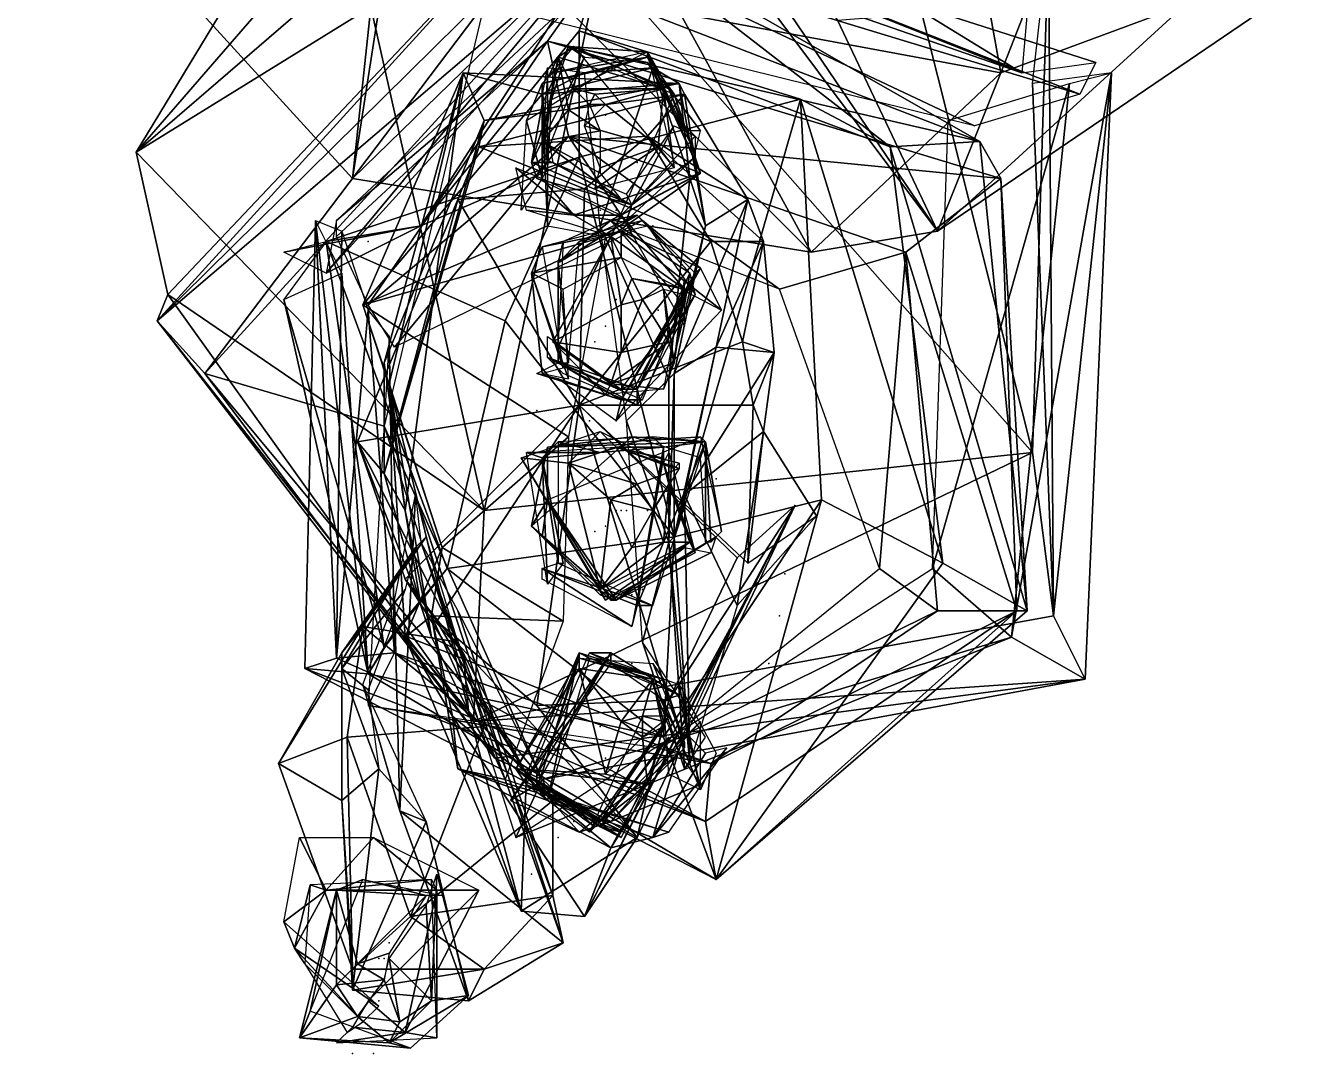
# Model space of a CAD drawing. Extents: x -79 to 233, y -304 to 237.
# Drawn here: x 73 to 194, y -303.7 to -206.2 of the extents above; entities that cross this region are included whole.
import ezdxf

# ---------------------------------------------------------------- set-up
doc = ezdxf.new("R2010")
doc.units = 0
doc.layers.get('0').update_dxf_attribs({"linetype": 'CONTINUOUS'})

msp = doc.modelspace()

# ---------------------------------------------------------------- linework, layer by layer
for p in [(125.99, -209.19, 768.83), (121.99, -214.19, 706.83), (127.99, -214.69, 726.83), (125.99, -215.69, 726.83), (127.49, -216.69, 681.33), (127.49, -218.69, 763.34), (128.99, -219.19, 745.34), (130.99, -219.19, 745.34), (127.49, -223.69, 739.34), (128.99, -223.69, 759.33), (132.49, -225.19, 728.84), (105.49, -226.69, 1099.83), (128.99, -232.19, 727.34), (128.99, -232.69, 727.34), (132.99, -233.19, 683.84), (127.99, -234.69, 755.33), (129.49, -233.69, 706.34), (129.49, -233.69, 705.33), (126.99, -236.19, 749.84), (123.49, -239.69, 703.34), (125.99, -239.69, 725.84), (121.49, -242.69, 873.83), (126.49, -243.69, 859.83), (126.49, -243.69, 859.83), (128.99, -243.69, 723.33), (134.99, -248.19, 1104.83), (134.99, -248.19, 1104.83), (134.99, -248.19, 1104.83), (134.99, -248.19, 1104.83), (138.49, -249.19, 700.34), (128.99, -252.19, 700.34), (129.49, -252.19, 699.83), (129.99, -252.19, 722.84), (131.99, -252.19, 674.84), (132.49, -252.69, 725.33), (127.99, -253.69, 748.34), (126.99, -254.19, 752.33), (109.49, -257.69, 810.33), (144.99, -258.19, 805.34), (131.49, -259.69, 699.33), (130.49, -260.19, 722.84), (144.49, -262.19, 824.33), (144.49, -262.19, 824.33), (130.49, -266.69, 707.84), (143.49, -266.69, 843.33), (132.49, -267.69, 727.34), (127.49, -272.69, 710.33), (127.49, -272.69, 710.33), (129.49, -274.19, 690.33), (127.99, -275.69, 728.84), (127.99, -275.69, 728.84), (129.99, -275.19, 755.84), (132.49, -275.69, 753.83), (122.99, -276.19, 848.33), (125.99, -280.69, 710.84), (124.99, -281.69, 710.33), (123.49, -283.19, 730.34), (108.49, -285.19, 768.33), (120.99, -286.69, 1106.83), (107.49, -289.69, 794.84), (107.49, -293.19, 794.84), (106.49, -294.69, 770.33), (106.99, -294.69, 769.83), (106.49, -298.69, 743.33), (103.99, -303.69, 771.33), (105.99, -303.69, 770.84)]:
    msp.add_point(p)
for points in [[(114.49, -153.19, 1453.83), (72.99, -186.69, 1418.33), (103.99, -220.69, 1419.33)], [(114.49, -153.19, 1453.83), (103.99, -220.69, 1419.33), (122.49, -202.69, 1427.83)], [(155.49, -155.19, 1440.83), (165.49, -210.69, 1405.33), (187.99, -153.19, 1412.83)], [(182.99, -204.19, 1376.83), (187.99, -153.19, 1412.83), (165.49, -210.69, 1405.33)], [(110.49, -160.19, 1401.33), (110.99, -154.19, 1369.33), (159.49, -225.69, 1369.83)], [(149.99, -205.69, 1322.83), (159.49, -225.69, 1369.83), (110.99, -154.19, 1369.33)], [(165.49, -210.69, 1405.33), (155.49, -155.19, 1440.83), (122.49, -202.69, 1427.83)], [(110.49, -160.19, 1401.33), (103.99, -220.69, 1419.33), (72.99, -186.69, 1418.33)], [(103.99, -220.69, 1419.33), (110.49, -160.19, 1401.33), (147.49, -227.69, 1398.83)], [(159.49, -225.69, 1369.83), (147.49, -227.69, 1398.83), (110.49, -160.19, 1401.33)], [(83.49, -218.19, 1377.83), (101.99, -187.69, 1407.33), (128.99, -165.69, 1383.33)], [(128.99, -165.69, 1383.33), (123.49, -183.69, 1345.33), (83.49, -218.19, 1377.83)], [(121.49, -194.69, 1307.33), (83.49, -218.19, 1377.83), (123.49, -183.69, 1345.33)], [(123.49, -183.69, 1345.33), (167.49, -210.69, 1315.33), (121.49, -194.69, 1307.33)], [(167.49, -210.69, 1315.33), (123.49, -183.69, 1345.33), (168.49, -199.19, 1353.33)], [(168.49, -246.69, 1399.33), (153.49, -187.19, 1423.83), (127.49, -200.19, 1431.83)], [(153.49, -187.19, 1423.83), (168.49, -246.69, 1399.33), (169.99, -198.19, 1353.33)], [(101.99, -187.69, 1407.33), (83.49, -218.19, 1377.83), (116.49, -252.19, 1407.33)], [(116.49, -252.19, 1407.33), (127.49, -200.19, 1431.83), (101.99, -187.69, 1407.33)], [(83.49, -218.19, 1377.83), (121.49, -194.69, 1307.33), (86.49, -231.69, 1326.33)], [(121.49, -194.69, 1307.33), (125.99, -194.19, 1241.33), (85.49, -234.19, 1246.83)], [(126.99, -198.69, 1169.33), (85.49, -234.19, 1246.83), (125.99, -194.19, 1241.33)], [(85.49, -234.19, 1246.83), (86.49, -231.69, 1326.33), (121.49, -194.69, 1307.33)], [(125.99, -194.19, 1241.33), (121.49, -194.69, 1307.33), (167.49, -210.69, 1315.33)], [(167.49, -210.69, 1315.33), (174.49, -209.69, 1238.83), (125.99, -194.19, 1241.33)], [(125.99, -194.19, 1241.33), (172.99, -212.69, 1170.83), (126.99, -198.69, 1169.33)], [(172.99, -212.69, 1170.83), (125.99, -194.19, 1241.33), (174.49, -209.69, 1238.83)], [(125.99, -202.69, 1032.33), (101.49, -229.69, 1092.33), (128.49, -197.19, 1090.83)], [(110.49, -225.19, 1107.33), (128.49, -197.19, 1090.83), (101.49, -229.69, 1092.33)], [(128.49, -197.19, 1090.83), (110.49, -225.19, 1107.33), (125.49, -206.69, 1116.33)], [(125.49, -206.69, 1116.33), (154.99, -217.69, 1088.83), (128.49, -197.19, 1090.83)], [(128.49, -197.19, 1090.83), (163.49, -217.19, 1031.83), (125.99, -202.69, 1032.33)], [(163.49, -217.19, 1031.83), (128.49, -197.19, 1090.83), (154.99, -217.69, 1088.83)], [(170.49, -262.19, 1326.33), (169.99, -198.19, 1353.33), (168.49, -246.69, 1399.33)], [(169.99, -198.19, 1353.33), (170.49, -262.19, 1326.33), (168.49, -211.69, 1318.33)], [(85.49, -234.19, 1246.83), (126.99, -198.69, 1169.33), (89.99, -239.19, 1171.33)], [(116.49, -204.19, 1084.83), (89.99, -239.19, 1171.33), (126.99, -198.69, 1169.33)], [(126.99, -198.69, 1169.33), (162.99, -215.69, 1093.33), (116.49, -204.19, 1084.83)], [(162.99, -215.69, 1093.33), (126.99, -198.69, 1169.33), (172.99, -212.69, 1170.83)], [(127.49, -200.19, 1431.83), (116.49, -252.19, 1407.33), (168.49, -246.69, 1399.33)], [(101.49, -229.69, 1092.33), (125.99, -202.69, 1032.33), (102.49, -224.69, 1036.33)], [(122.49, -207.69, 976.33), (102.49, -224.69, 1036.33), (125.99, -202.69, 1032.33)], [(147.49, -227.69, 1398.83), (122.49, -202.69, 1427.83), (103.99, -220.69, 1419.33)], [(122.49, -207.69, 976.33), (125.99, -202.69, 1032.33), (163.49, -217.19, 1031.83)], [(122.49, -202.69, 1427.83), (147.49, -227.69, 1398.83), (165.49, -210.69, 1405.33)], [(159.49, -225.69, 1369.83), (149.99, -205.69, 1322.83), (193.99, -202.19, 1322.83)], [(193.99, -202.19, 1322.83), (182.99, -204.19, 1376.83), (159.49, -225.69, 1369.83)], [(89.99, -239.19, 1171.33), (116.49, -204.19, 1084.83), (106.99, -244.19, 1126.83)], [(165.49, -210.69, 1405.33), (159.49, -225.69, 1369.83), (182.99, -204.19, 1376.83)], [(125.49, -218.69, 1152.33), (125.49, -206.69, 1116.33), (110.49, -225.19, 1107.33)], [(154.99, -217.69, 1088.83), (125.49, -206.69, 1116.33), (146.49, -213.19, 1130.33)], [(125.49, -218.69, 1152.33), (146.49, -213.19, 1130.33), (125.49, -206.69, 1116.33)], [(102.49, -224.69, 1036.33), (122.49, -207.69, 976.33), (102.49, -226.19, 980.33)], [(105.49, -232.69, 915.83), (102.49, -226.19, 980.33), (122.49, -207.69, 976.33)], [(122.49, -207.69, 976.33), (124.49, -216.69, 912.33), (105.49, -232.69, 915.83)], [(163.49, -217.19, 1031.83), (165.49, -220.69, 980.83), (122.49, -207.69, 976.33)], [(124.49, -216.69, 912.33), (122.49, -207.69, 976.33), (165.49, -220.69, 980.83)], [(125.99, -209.19, 746.33), (124.49, -208.19, 738.33), (120.99, -219.19, 737.84)], [(121.99, -213.69, 725.84), (120.99, -219.19, 737.84), (124.49, -208.19, 738.33)], [(120.99, -219.19, 737.84), (121.49, -220.69, 745.83), (125.99, -209.19, 746.33)], [(124.49, -208.19, 738.33), (131.99, -208.69, 728.84), (121.99, -213.69, 725.84)], [(123.49, -209.19, 722.84), (121.99, -218.69, 729.33), (122.49, -211.19, 728.84)], [(121.99, -218.69, 729.33), (123.49, -209.19, 722.84), (121.99, -217.19, 720.83)], [(124.49, -214.19, 707.84), (121.99, -217.19, 720.83), (123.49, -209.19, 722.84)], [(122.99, -210.69, 739.83), (121.99, -211.69, 754.34), (131.99, -209.19, 754.34)], [(128.49, -210.19, 766.34), (131.99, -209.19, 754.34), (121.99, -211.69, 754.34)], [(123.49, -209.19, 722.84), (122.49, -211.19, 728.84), (124.99, -208.19, 729.33)], [(131.99, -209.19, 754.34), (131.99, -208.69, 744.33), (122.99, -210.69, 739.83)], [(124.99, -208.19, 729.33), (133.49, -212.19, 716.33), (123.49, -209.19, 722.84)], [(124.99, -212.19, 707.33), (123.49, -209.19, 722.84), (133.49, -212.19, 716.33)], [(123.49, -209.19, 722.84), (124.99, -212.19, 707.33), (124.49, -214.19, 707.84)], [(124.49, -208.19, 738.33), (125.99, -209.19, 746.33), (131.99, -209.69, 743.33)], [(131.99, -209.69, 743.33), (133.99, -212.19, 736.83), (124.49, -208.19, 738.33)], [(131.99, -208.69, 728.84), (124.49, -208.19, 738.33), (133.99, -212.19, 736.83)], [(133.49, -212.19, 716.33), (124.99, -208.19, 729.33), (134.49, -219.69, 723.83)], [(131.99, -209.19, 754.34), (128.49, -210.19, 766.34), (134.49, -212.69, 765.83)], [(133.99, -212.19, 736.83), (135.49, -216.19, 728.33), (131.99, -208.69, 728.84)], [(131.99, -208.69, 744.33), (131.99, -209.19, 754.34), (136.99, -220.19, 751.83)], [(136.99, -220.19, 751.83), (134.49, -219.19, 744.83), (131.99, -208.69, 744.33)], [(134.49, -212.69, 765.83), (136.99, -220.19, 751.83), (131.99, -209.19, 754.34)], [(121.99, -211.69, 754.34), (120.49, -215.19, 765.83), (128.49, -210.19, 766.34)], [(134.99, -211.69, 782.33), (132.49, -210.19, 775.83), (121.99, -212.69, 773.84)], [(125.99, -210.69, 773.84), (121.99, -212.69, 773.84), (132.49, -210.19, 775.83)], [(121.99, -212.69, 773.84), (125.99, -210.69, 773.84), (122.49, -210.19, 766.34)], [(121.99, -212.69, 773.84), (122.49, -210.19, 766.34), (122.49, -225.19, 761.33)], [(132.49, -210.19, 775.83), (127.49, -225.19, 761.84), (125.99, -210.69, 773.84)], [(127.49, -225.19, 761.84), (132.49, -210.19, 775.83), (135.99, -220.69, 771.33)], [(133.99, -212.19, 736.83), (131.99, -209.69, 743.33), (136.49, -218.19, 744.33)], [(134.99, -211.69, 782.33), (135.99, -220.69, 771.33), (132.49, -210.19, 775.83)], [(104.99, -232.69, 760.83), (107.49, -240.19, 781.83), (114.49, -210.69, 784.83)], [(114.49, -210.69, 784.83), (121.99, -212.69, 773.84), (104.99, -232.69, 760.83)], [(114.49, -210.69, 784.83), (108.99, -252.19, 800.84), (106.99, -238.19, 800.84)], [(114.49, -210.69, 784.83), (106.99, -238.19, 800.84), (116.49, -215.19, 802.83)], [(108.99, -252.19, 800.84), (114.49, -210.69, 784.83), (107.49, -240.19, 781.83)], [(121.99, -212.69, 773.84), (114.49, -210.69, 784.83), (134.99, -211.69, 782.33)], [(116.49, -215.19, 802.83), (134.99, -211.69, 782.33), (114.49, -210.69, 784.83)], [(134.99, -211.69, 782.33), (116.49, -215.19, 802.83), (135.49, -212.69, 804.33)], [(120.49, -215.19, 765.83), (121.99, -211.69, 754.34), (121.99, -220.69, 750.33)], [(121.99, -211.69, 754.34), (122.99, -210.69, 739.83), (122.49, -219.69, 740.33)], [(122.49, -219.69, 740.33), (121.99, -220.69, 750.33), (121.99, -211.69, 754.34)], [(135.49, -212.69, 804.33), (137.49, -225.19, 779.84), (134.99, -211.69, 782.33)], [(135.99, -220.69, 771.33), (134.99, -211.69, 782.33), (137.49, -225.19, 779.84)], [(159.49, -225.69, 1369.83), (165.49, -210.69, 1405.33), (147.49, -227.69, 1398.83)], [(171.99, -211.69, 1171.33), (158.99, -257.69, 1093.33), (160.49, -215.19, 1093.33)], [(158.99, -257.69, 1093.33), (171.99, -211.69, 1171.33), (166.49, -264.19, 1174.83)], [(175.99, -210.69, 1238.33), (166.49, -264.19, 1174.83), (171.99, -211.69, 1171.33)], [(166.49, -264.19, 1174.83), (175.99, -210.69, 1238.33), (173.49, -268.19, 1247.33)], [(175.99, -210.69, 1238.33), (168.49, -211.69, 1318.33), (170.49, -262.19, 1326.33)], [(170.49, -262.19, 1326.33), (173.49, -268.19, 1247.33), (175.99, -210.69, 1238.33)], [(122.49, -225.19, 761.33), (104.99, -232.69, 760.83), (121.99, -212.69, 773.84)], [(135.49, -212.69, 804.33), (115.99, -217.69, 827.33), (131.99, -216.69, 826.83)], [(115.99, -217.69, 827.33), (135.49, -212.69, 804.33), (116.49, -215.19, 802.83)], [(126.49, -213.69, 706.34), (124.49, -214.19, 707.84), (124.99, -212.19, 707.33)], [(133.49, -212.19, 716.33), (126.99, -212.69, 706.34), (124.99, -212.19, 707.33)], [(126.49, -213.69, 706.34), (124.99, -212.19, 707.33), (126.99, -212.69, 706.34)], [(126.49, -213.69, 706.34), (126.99, -212.69, 706.34), (127.99, -213.69, 705.83)], [(133.49, -212.19, 716.33), (127.99, -213.69, 705.83), (126.99, -212.69, 706.34)], [(127.99, -213.69, 705.83), (133.49, -212.19, 716.33), (132.99, -217.69, 716.33)], [(136.99, -220.19, 751.83), (134.49, -212.69, 765.83), (128.49, -226.19, 760.83)], [(131.99, -216.69, 826.83), (141.49, -222.69, 801.33), (135.49, -212.69, 804.33)], [(134.49, -219.69, 723.83), (132.99, -217.69, 716.33), (133.49, -212.19, 716.33)], [(136.49, -218.19, 744.33), (136.99, -216.19, 738.83), (133.99, -212.19, 736.83)], [(135.49, -216.19, 728.33), (133.99, -212.19, 736.83), (136.99, -216.19, 738.83)], [(137.49, -225.19, 779.84), (135.49, -212.69, 804.33), (141.49, -222.69, 801.33)], [(120.99, -219.19, 737.84), (121.99, -213.69, 725.84), (122.99, -219.19, 727.83)], [(126.49, -213.69, 706.34), (127.49, -216.19, 705.83), (124.49, -214.19, 707.84)], [(146.49, -213.19, 1130.33), (125.49, -218.69, 1152.33), (134.49, -254.69, 1143.83)], [(132.99, -217.69, 716.33), (125.99, -215.69, 706.83), (127.99, -213.69, 705.83)], [(126.49, -213.69, 706.34), (127.99, -213.69, 705.83), (125.99, -215.69, 706.83)], [(134.49, -254.69, 1143.83), (148.49, -251.19, 1132.83), (146.49, -213.19, 1130.33)], [(146.49, -213.19, 1130.33), (159.99, -257.19, 1093.33), (154.99, -217.69, 1088.83)], [(159.99, -257.19, 1093.33), (146.49, -213.19, 1130.33), (148.49, -251.19, 1132.83)], [(116.49, -215.19, 802.83), (106.99, -248.69, 826.83), (115.99, -217.69, 827.33)], [(106.99, -248.69, 826.83), (116.49, -215.19, 802.83), (106.99, -238.19, 800.84)], [(121.99, -220.69, 750.33), (119.99, -223.69, 764.33), (120.49, -215.19, 765.83)], [(121.99, -217.19, 720.83), (124.49, -214.19, 707.84), (127.49, -216.19, 705.83)], [(127.49, -216.19, 705.83), (127.49, -220.19, 717.33), (121.99, -217.19, 720.83)], [(125.99, -215.69, 706.83), (132.99, -217.69, 716.33), (127.49, -219.69, 717.33)], [(130.49, -223.19, 736.34), (129.99, -222.19, 725.84), (134.49, -215.69, 727.83)], [(134.49, -215.69, 727.83), (136.49, -216.69, 736.34), (130.49, -223.19, 736.34)], [(107.99, -236.69, 854.84), (105.49, -232.69, 915.83), (124.49, -216.69, 912.33)], [(113.99, -222.69, 845.33), (115.99, -217.69, 827.33), (106.99, -248.69, 826.83)], [(124.49, -216.69, 912.33), (130.49, -225.69, 858.33), (107.99, -236.69, 854.84)], [(115.99, -217.69, 827.33), (113.99, -222.69, 845.33), (125.99, -221.69, 848.84)], [(125.99, -221.69, 848.84), (131.99, -216.69, 826.83), (115.99, -217.69, 827.33)], [(121.99, -217.19, 720.83), (129.49, -222.69, 724.83), (121.99, -218.69, 729.33)], [(129.49, -222.69, 724.83), (121.99, -217.19, 720.83), (127.49, -220.19, 717.33)], [(124.49, -216.69, 912.33), (144.49, -231.19, 851.84), (130.49, -225.69, 858.33)], [(144.49, -231.19, 851.84), (124.49, -216.69, 912.33), (156.49, -227.69, 909.83)], [(165.49, -220.69, 980.83), (156.49, -227.69, 909.83), (124.49, -216.69, 912.33)], [(131.99, -216.69, 826.83), (125.99, -221.69, 848.84), (137.99, -226.69, 845.84)], [(132.99, -217.69, 716.33), (134.49, -219.69, 723.83), (126.99, -221.69, 727.34)], [(126.99, -221.69, 727.34), (127.49, -219.69, 717.33), (132.99, -217.69, 716.33)], [(136.49, -218.69, 744.83), (130.49, -223.19, 736.34), (136.49, -216.69, 736.34)], [(141.49, -222.69, 801.33), (131.99, -216.69, 826.83), (142.99, -226.69, 824.33)], [(137.99, -226.69, 845.84), (142.99, -226.69, 824.33), (131.99, -216.69, 826.83)], [(154.99, -217.69, 1088.83), (167.99, -261.69, 1036.83), (163.49, -217.19, 1031.83)], [(167.99, -261.69, 1036.83), (154.99, -217.69, 1088.83), (159.99, -257.19, 1093.33)], [(165.49, -220.69, 980.83), (163.49, -217.19, 1031.83), (167.99, -261.69, 1036.83)], [(86.49, -231.69, 1326.33), (116.49, -252.19, 1407.33), (83.49, -218.19, 1377.83)], [(110.49, -225.19, 1107.33), (101.49, -226.69, 1153.83), (125.49, -218.69, 1152.33)], [(118.49, -234.19, 1157.83), (125.49, -218.69, 1152.33), (101.49, -226.69, 1153.83)], [(118.49, -234.19, 1157.83), (134.49, -254.69, 1143.83), (125.49, -218.69, 1152.33)], [(130.49, -223.19, 736.34), (136.49, -218.69, 744.83), (129.99, -224.69, 744.83)], [(120.49, -223.69, 764.33), (119.49, -219.69, 752.33), (124.99, -224.19, 749.33)], [(121.99, -220.69, 740.33), (124.99, -224.19, 749.33), (119.49, -219.69, 752.33)], [(121.49, -220.69, 745.83), (120.99, -219.19, 737.84), (130.49, -223.19, 736.34)], [(122.99, -219.19, 727.83), (130.49, -223.19, 736.34), (120.99, -219.19, 737.84)], [(130.49, -223.19, 736.34), (122.99, -219.19, 727.83), (129.99, -222.19, 725.84)], [(129.49, -224.19, 741.83), (136.99, -220.19, 751.83), (124.99, -224.19, 749.33)], [(128.49, -226.19, 760.83), (124.99, -224.19, 749.33), (136.99, -220.19, 751.83)], [(136.99, -220.19, 751.83), (129.49, -224.19, 741.83), (134.49, -219.19, 744.83)], [(130.49, -223.19, 736.34), (129.99, -224.69, 744.83), (121.49, -220.69, 745.83)], [(124.99, -224.19, 749.33), (121.99, -220.69, 740.33), (129.49, -224.19, 741.83)], [(127.49, -225.19, 761.84), (135.99, -220.69, 771.33), (133.99, -239.69, 764.84)], [(137.49, -225.19, 779.84), (133.99, -239.69, 764.84), (135.99, -220.69, 771.33)], [(156.49, -227.69, 909.83), (165.49, -220.69, 980.83), (166.99, -261.69, 975.33)], [(167.99, -261.69, 1036.83), (166.99, -261.69, 975.33), (165.49, -220.69, 980.83)], [(125.49, -242.19, 871.34), (125.99, -221.69, 848.84), (113.99, -222.69, 845.33)], [(125.49, -242.19, 871.34), (137.99, -226.69, 845.84), (125.99, -221.69, 848.84)], [(125.49, -242.19, 871.34), (113.99, -222.69, 845.33), (104.49, -245.69, 840.83)], [(106.99, -248.69, 826.83), (104.49, -245.69, 840.83), (113.99, -222.69, 845.33)], [(124.99, -224.19, 749.33), (128.49, -226.19, 760.83), (120.49, -223.69, 764.33)], [(134.49, -239.19, 774.33), (141.49, -222.69, 801.33), (138.49, -236.69, 801.33)], [(141.49, -222.69, 801.33), (134.49, -239.19, 774.33), (137.49, -225.19, 779.84)], [(142.99, -226.69, 824.33), (138.49, -236.69, 801.33), (141.49, -222.69, 801.33)], [(102.49, -266.19, 980.33), (99.49, -267.19, 1036.33), (100.49, -224.69, 1038.83)], [(105.49, -267.69, 1092.33), (100.49, -224.69, 1038.83), (99.49, -267.19, 1036.33)], [(100.49, -224.69, 1038.83), (102.99, -225.69, 980.33), (102.49, -266.19, 980.33)], [(100.49, -224.69, 1038.83), (105.49, -267.69, 1092.33), (102.99, -229.69, 1089.83)], [(129.49, -225.69, 738.83), (131.49, -224.69, 726.33), (121.99, -227.19, 727.34)], [(125.49, -226.69, 732.33), (130.99, -224.19, 714.33), (123.49, -228.69, 716.84)], [(128.49, -224.69, 704.84), (123.49, -228.69, 716.84), (130.99, -224.19, 714.33)], [(128.49, -226.19, 697.83), (123.49, -236.69, 704.84), (129.49, -224.19, 705.33)], [(123.49, -228.69, 716.84), (128.49, -224.69, 704.84), (123.99, -226.69, 704.84)], [(130.99, -224.19, 714.33), (125.49, -226.69, 732.33), (131.99, -225.19, 726.83)], [(129.49, -224.19, 705.33), (135.49, -231.19, 697.83), (128.49, -226.19, 697.83)], [(128.49, -224.69, 704.84), (130.99, -224.19, 714.33), (135.99, -229.69, 712.34)], [(135.99, -229.69, 712.34), (135.49, -232.69, 704.33), (128.49, -224.69, 704.84)], [(135.49, -231.19, 697.83), (129.49, -224.19, 705.33), (135.49, -234.69, 706.83)], [(131.49, -224.69, 726.33), (129.49, -225.69, 738.83), (136.99, -229.19, 738.33)], [(131.99, -225.19, 726.83), (135.99, -229.69, 712.34), (130.99, -224.19, 714.33)], [(136.99, -229.19, 738.33), (136.49, -229.69, 727.83), (131.49, -224.69, 726.33)], [(101.49, -226.69, 1153.83), (110.49, -225.19, 1107.33), (97.49, -227.69, 1123.33)], [(101.49, -229.69, 1092.33), (97.49, -227.69, 1123.33), (110.49, -225.19, 1107.33)], [(105.49, -233.19, 918.83), (102.49, -266.19, 980.33), (102.99, -225.69, 980.33)], [(104.99, -232.69, 760.83), (122.49, -225.19, 761.33), (127.99, -226.19, 757.34)], [(104.99, -232.69, 760.83), (127.99, -226.19, 757.34), (124.49, -245.19, 752.84)], [(129.49, -228.19, 757.83), (129.49, -225.69, 738.83), (120.99, -229.69, 741.33)], [(121.99, -227.19, 727.34), (120.99, -229.69, 741.33), (129.49, -225.69, 738.83)], [(129.49, -232.69, 681.83), (122.99, -236.19, 697.83), (128.49, -226.19, 697.83)], [(123.49, -236.69, 704.84), (128.49, -226.19, 697.83), (122.99, -236.19, 697.83)], [(133.99, -239.69, 764.84), (129.99, -243.69, 750.33), (127.49, -225.19, 761.84)], [(130.49, -230.19, 681.33), (128.49, -226.19, 697.83), (135.49, -231.19, 697.83)], [(128.49, -226.19, 697.83), (130.49, -230.19, 681.33), (129.49, -232.69, 681.83)], [(138.99, -233.19, 752.33), (136.99, -229.19, 738.33), (129.49, -225.69, 738.83)], [(129.49, -225.69, 738.83), (129.49, -228.19, 757.83), (138.99, -233.19, 752.33)], [(135.99, -229.69, 712.34), (131.99, -225.19, 726.83), (136.49, -231.69, 726.83)], [(133.99, -239.69, 764.84), (137.49, -225.19, 779.84), (134.49, -239.19, 774.33)], [(101.49, -226.69, 1156.33), (97.49, -232.19, 1123.33), (106.99, -265.19, 1122.83)], [(106.99, -265.19, 1122.83), (112.99, -257.69, 1145.33), (101.49, -226.69, 1156.33)], [(118.49, -234.19, 1157.83), (101.49, -226.69, 1156.33), (112.99, -257.69, 1145.33)], [(120.99, -229.69, 741.33), (121.99, -227.19, 727.34), (123.99, -238.69, 728.33)], [(123.49, -228.69, 716.84), (124.49, -238.19, 731.33), (125.49, -226.69, 732.33)], [(123.49, -228.69, 716.84), (123.99, -226.69, 704.84), (123.49, -236.19, 704.84)], [(125.49, -242.19, 871.34), (140.99, -236.19, 845.33), (137.99, -226.69, 845.84)], [(142.99, -226.69, 824.33), (137.99, -226.69, 845.84), (140.99, -236.19, 845.33)], [(138.49, -236.69, 801.33), (142.99, -226.69, 824.33), (143.99, -237.19, 826.34)], [(140.99, -236.19, 845.33), (143.99, -237.19, 826.34), (142.99, -226.69, 824.33)], [(120.99, -229.69, 741.33), (123.99, -231.19, 758.84), (129.49, -228.19, 757.83)], [(124.49, -238.19, 731.33), (123.49, -228.69, 716.84), (123.49, -238.19, 718.83)], [(123.49, -236.19, 704.84), (123.49, -238.19, 718.83), (123.49, -228.69, 716.84)], [(156.49, -227.69, 909.83), (153.99, -257.69, 851.33), (144.49, -231.19, 851.84)], [(153.99, -257.69, 851.33), (156.49, -227.69, 909.83), (159.49, -261.69, 914.84)], [(166.99, -261.69, 975.33), (159.49, -261.69, 914.84), (156.49, -227.69, 909.83)], [(97.49, -232.19, 1123.33), (102.99, -229.69, 1089.83), (105.49, -267.69, 1092.33)], [(120.99, -229.69, 741.33), (124.49, -239.69, 753.33), (123.99, -231.19, 758.84)], [(124.49, -239.69, 753.33), (120.99, -229.69, 741.33), (121.99, -239.19, 741.83)], [(123.99, -238.69, 728.33), (121.99, -239.19, 741.83), (120.99, -229.69, 741.33)], [(136.99, -229.19, 738.33), (138.99, -233.19, 752.33), (128.99, -243.69, 750.33)], [(128.99, -243.69, 750.33), (129.49, -241.69, 738.33), (136.99, -229.19, 738.33)], [(136.49, -229.69, 727.83), (136.99, -229.19, 738.33), (129.49, -241.69, 738.33)], [(129.49, -241.69, 738.33), (131.49, -241.69, 728.33), (136.49, -229.69, 727.83)], [(136.49, -231.69, 726.83), (130.99, -240.69, 714.33), (135.99, -229.69, 712.34)], [(135.49, -232.69, 704.33), (135.99, -229.69, 712.34), (130.99, -240.69, 714.33)], [(131.49, -232.19, 681.33), (129.49, -232.69, 681.83), (130.49, -230.19, 681.33)], [(131.49, -232.19, 681.33), (130.49, -230.19, 681.33), (133.49, -230.69, 683.33)], [(135.49, -231.19, 697.83), (133.49, -230.69, 683.33), (130.49, -230.19, 681.33)], [(134.49, -238.19, 694.34), (135.49, -230.19, 705.33), (133.49, -240.69, 704.84)], [(135.49, -230.19, 705.33), (134.49, -238.19, 694.34), (135.49, -231.69, 697.83)], [(85.49, -234.19, 1246.83), (115.49, -272.19, 1331.83), (86.49, -231.69, 1326.33)], [(116.49, -252.19, 1407.33), (86.49, -231.69, 1326.33), (115.49, -272.19, 1331.83)], [(105.49, -267.69, 1092.33), (106.99, -265.19, 1122.83), (97.49, -232.19, 1123.33)], [(131.49, -232.19, 681.33), (133.99, -236.19, 681.83), (129.49, -237.19, 682.34)], [(131.49, -232.19, 681.33), (129.49, -237.19, 682.34), (129.49, -232.69, 681.83)], [(130.99, -240.69, 714.33), (136.49, -231.69, 726.83), (130.99, -242.19, 729.33)], [(131.49, -232.19, 681.33), (133.49, -231.19, 680.84), (133.99, -236.19, 681.83)], [(133.49, -231.19, 680.84), (135.49, -231.69, 697.83), (134.49, -238.19, 694.34)], [(134.49, -238.19, 694.34), (133.99, -236.19, 681.83), (133.49, -231.19, 680.84)], [(102.49, -266.19, 980.33), (105.49, -233.19, 918.83), (107.99, -265.69, 923.33)], [(107.49, -240.19, 781.83), (104.99, -232.69, 760.83), (112.49, -255.69, 758.33)], [(124.49, -245.19, 752.84), (112.49, -255.69, 758.33), (104.99, -232.69, 760.83)], [(107.49, -235.69, 854.84), (107.99, -265.69, 923.33), (105.49, -233.19, 918.83)], [(122.99, -236.19, 697.83), (129.49, -232.69, 681.83), (129.49, -237.19, 682.34)], [(130.99, -240.69, 714.33), (129.49, -240.69, 704.84), (135.49, -232.69, 704.33)], [(115.49, -272.19, 1331.83), (85.49, -234.19, 1246.83), (117.49, -275.69, 1249.33)], [(89.99, -239.19, 1171.33), (117.49, -275.69, 1249.33), (85.49, -234.19, 1246.83)], [(118.49, -234.19, 1157.83), (112.99, -257.69, 1145.33), (134.49, -254.69, 1143.83)], [(107.99, -265.69, 923.33), (107.49, -235.69, 854.84), (105.49, -270.69, 854.84)], [(122.49, -237.69, 719.33), (122.49, -235.69, 704.33), (129.49, -240.69, 704.84)], [(129.49, -237.19, 682.34), (128.49, -240.19, 695.33), (122.99, -236.19, 697.83)], [(122.99, -236.19, 697.83), (127.99, -241.19, 705.33), (123.49, -236.69, 704.84)], [(127.99, -241.19, 705.33), (122.99, -236.19, 697.83), (128.49, -240.19, 695.33)], [(125.49, -242.19, 871.34), (141.99, -242.19, 843.83), (140.99, -236.19, 845.33)], [(133.99, -236.19, 681.83), (134.49, -238.19, 694.34), (128.49, -240.19, 695.33)], [(128.49, -240.19, 695.33), (129.49, -237.19, 682.34), (133.99, -236.19, 681.83)], [(134.49, -254.69, 774.33), (138.49, -236.69, 801.33), (135.49, -250.69, 798.33)], [(138.49, -236.69, 801.33), (134.49, -254.69, 774.33), (134.49, -239.19, 774.33)], [(143.99, -237.19, 826.34), (135.49, -250.69, 798.33), (138.49, -236.69, 801.33)], [(143.99, -237.19, 826.34), (140.99, -236.19, 845.33), (141.99, -242.19, 843.83)], [(106.99, -248.69, 826.83), (106.99, -238.19, 800.84), (108.99, -252.19, 800.84)], [(123.49, -238.19, 728.84), (129.49, -241.69, 738.33), (121.49, -239.19, 740.84)], [(122.49, -237.69, 719.33), (130.99, -242.19, 729.33), (123.99, -239.19, 730.83)], [(130.99, -242.19, 729.33), (122.49, -237.69, 719.33), (130.99, -240.69, 714.33)], [(129.49, -240.69, 704.84), (130.99, -240.69, 714.33), (122.49, -237.69, 719.33)], [(129.49, -241.69, 738.33), (123.49, -238.19, 728.84), (131.49, -241.69, 728.33)], [(133.49, -240.69, 704.84), (128.49, -240.19, 695.33), (134.49, -238.19, 694.34)], [(135.49, -250.69, 798.33), (143.99, -237.19, 826.34), (142.99, -244.69, 822.33)], [(141.99, -242.19, 843.83), (142.99, -244.69, 822.33), (143.99, -237.19, 826.34)], [(106.99, -244.19, 1126.83), (121.99, -277.69, 1176.33), (89.99, -239.19, 1171.33)], [(117.49, -275.69, 1249.33), (89.99, -239.19, 1171.33), (121.99, -277.69, 1176.33)], [(123.49, -239.69, 755.84), (121.49, -239.19, 740.84), (129.49, -241.69, 738.33)], [(133.99, -255.19, 764.84), (134.49, -239.19, 774.33), (134.49, -254.69, 774.33)], [(134.49, -239.19, 774.33), (133.99, -255.19, 764.84), (133.99, -239.69, 764.84)], [(107.49, -240.19, 781.83), (114.99, -271.19, 799.83), (111.49, -264.19, 800.84)], [(107.49, -240.19, 781.83), (111.49, -264.19, 800.84), (108.99, -252.19, 800.84)], [(114.99, -271.19, 799.83), (107.49, -240.19, 781.83), (108.99, -264.19, 783.33)], [(112.49, -255.69, 758.33), (108.99, -264.19, 783.33), (107.49, -240.19, 781.83)], [(129.49, -241.69, 738.33), (128.99, -243.69, 750.33), (123.49, -239.69, 755.84)], [(128.49, -240.19, 695.33), (133.49, -240.69, 704.84), (127.99, -241.19, 705.33)], [(129.99, -243.69, 750.33), (133.99, -239.69, 764.84), (133.99, -255.19, 764.84)], [(125.49, -242.19, 871.34), (104.49, -245.69, 840.83), (108.99, -258.69, 843.33)], [(125.49, -242.19, 871.34), (108.99, -258.69, 843.33), (111.99, -262.69, 844.34)], [(125.49, -242.19, 871.34), (111.99, -262.69, 844.34), (121.49, -270.69, 846.83)], [(125.49, -242.19, 871.34), (121.49, -270.69, 846.83), (133.99, -270.19, 850.34)], [(125.49, -242.19, 871.34), (141.49, -257.19, 843.83), (141.99, -242.19, 843.83)], [(125.49, -242.19, 871.34), (133.99, -270.19, 850.34), (140.49, -256.69, 845.84)], [(142.99, -244.69, 822.33), (141.99, -242.19, 843.83), (141.49, -257.19, 843.83)], [(121.99, -277.69, 1176.33), (106.99, -244.19, 1126.83), (119.49, -283.19, 1094.83)], [(133.99, -255.19, 764.84), (131.49, -264.69, 751.83), (129.99, -243.69, 750.33)], [(112.49, -255.69, 758.33), (124.49, -245.19, 752.84), (123.99, -262.69, 755.33)], [(124.49, -247.69, 688.83), (119.99, -247.19, 700.83), (127.49, -244.69, 700.34)], [(122.49, -246.19, 715.34), (130.49, -245.19, 698.84), (120.99, -253.69, 699.33)], [(122.49, -246.19, 715.34), (122.49, -251.19, 727.34), (136.99, -245.19, 724.34)], [(136.99, -245.19, 724.34), (137.49, -245.69, 712.34), (122.49, -246.19, 715.34)], [(130.49, -245.19, 698.84), (122.49, -246.19, 715.34), (137.49, -245.69, 712.34)], [(127.49, -246.69, 737.33), (132.49, -245.19, 723.83), (123.49, -245.69, 724.83)], [(127.49, -244.69, 700.34), (128.99, -246.19, 688.83), (124.49, -247.69, 688.83)], [(128.99, -246.19, 688.83), (127.49, -244.69, 700.34), (134.49, -248.19, 700.83)], [(132.49, -245.19, 723.83), (127.49, -246.69, 737.33), (133.49, -246.19, 740.33)], [(137.49, -245.69, 712.34), (136.99, -247.19, 700.34), (130.49, -245.19, 698.84)], [(133.49, -246.19, 740.33), (137.49, -245.69, 723.33), (132.49, -245.19, 723.83)], [(142.99, -244.69, 822.33), (140.49, -261.19, 798.33), (135.49, -250.69, 798.33)], [(137.49, -245.69, 712.34), (136.99, -245.19, 724.34), (138.99, -254.19, 730.34)], [(140.49, -261.19, 798.33), (142.99, -244.69, 822.33), (147.99, -252.69, 821.84)], [(141.49, -257.19, 843.83), (147.99, -252.69, 821.84), (142.99, -244.69, 822.33)], [(114.49, -265.69, 828.33), (108.99, -258.69, 843.33), (104.49, -245.69, 840.83)], [(104.49, -245.69, 840.83), (106.99, -248.69, 826.83), (110.49, -261.19, 826.83)], [(104.49, -245.69, 840.83), (110.49, -261.19, 826.83), (114.49, -265.69, 828.33)], [(168.49, -246.69, 1399.33), (115.49, -272.19, 1331.83), (170.49, -262.19, 1326.33)], [(115.49, -272.19, 1331.83), (168.49, -246.69, 1399.33), (116.49, -252.19, 1407.33)], [(127.49, -246.69, 737.33), (120.49, -246.69, 753.83), (128.99, -246.19, 750.33)], [(121.99, -247.19, 734.33), (122.49, -259.19, 755.33), (120.49, -246.69, 753.83)], [(120.49, -246.69, 753.83), (127.49, -246.69, 737.33), (121.99, -247.19, 734.33)], [(120.99, -253.69, 699.33), (122.49, -251.19, 713.33), (122.49, -246.19, 715.34)], [(121.99, -247.19, 734.33), (123.49, -245.69, 724.83), (123.49, -257.19, 725.84)], [(123.49, -245.69, 724.83), (121.99, -247.19, 734.33), (127.49, -246.69, 737.33)], [(122.49, -251.19, 727.34), (122.49, -246.19, 715.34), (122.49, -251.19, 713.33)], [(130.99, -249.69, 676.83), (124.49, -247.69, 688.83), (128.99, -246.19, 688.83)], [(128.99, -246.19, 750.33), (133.49, -246.19, 740.33), (127.49, -246.69, 737.33)], [(134.99, -248.19, 676.83), (128.99, -246.19, 688.83), (134.99, -247.69, 688.83)], [(128.99, -246.19, 688.83), (134.99, -248.19, 676.83), (130.99, -249.69, 676.83)], [(134.49, -248.19, 700.83), (134.99, -247.69, 688.83), (128.99, -246.19, 688.83)], [(133.49, -246.19, 740.33), (128.99, -246.19, 750.33), (133.49, -247.19, 753.33)], [(130.99, -261.19, 734.84), (132.49, -261.19, 722.33), (137.49, -245.69, 723.33)], [(137.49, -245.69, 723.33), (133.49, -246.19, 740.33), (130.99, -261.19, 734.84)], [(133.49, -247.19, 753.33), (130.99, -261.19, 734.84), (133.49, -246.19, 740.33)], [(133.49, -247.69, 688.83), (133.99, -246.69, 703.34), (136.49, -256.19, 699.33)], [(137.49, -245.69, 712.34), (137.49, -255.19, 703.83), (136.99, -247.19, 700.34)], [(138.99, -254.19, 730.34), (137.99, -255.19, 713.84), (137.49, -245.69, 712.34)], [(137.49, -255.19, 703.83), (137.49, -245.69, 712.34), (137.99, -255.19, 713.84)], [(127.49, -259.69, 689.84), (127.99, -260.69, 699.83), (119.99, -247.19, 700.83)], [(119.99, -247.19, 700.83), (124.49, -247.69, 688.83), (127.49, -259.69, 689.84)], [(122.49, -259.19, 755.33), (121.99, -247.19, 734.33), (123.99, -257.19, 736.34)], [(123.49, -257.19, 725.84), (123.99, -257.19, 736.34), (121.99, -247.19, 734.33)], [(124.49, -247.69, 688.83), (130.99, -249.69, 676.83), (128.49, -251.19, 674.84)], [(128.49, -251.19, 674.84), (127.49, -259.69, 689.84), (124.49, -247.69, 688.83)], [(130.99, -261.19, 734.84), (133.49, -247.19, 753.33), (130.49, -263.19, 755.84)], [(136.49, -256.19, 699.33), (135.99, -255.19, 689.33), (133.49, -247.69, 688.83)], [(133.99, -249.69, 676.83), (133.49, -247.69, 688.83), (135.99, -255.19, 689.33)], [(108.99, -252.19, 800.84), (110.49, -261.19, 826.83), (106.99, -248.69, 826.83)], [(132.49, -252.19, 674.84), (130.99, -249.69, 676.83), (134.99, -248.19, 676.83)], [(132.49, -252.19, 674.84), (128.49, -251.19, 674.84), (130.99, -249.69, 676.83)], [(132.49, -252.19, 674.84), (133.99, -249.69, 676.83), (133.49, -255.19, 674.84)], [(135.99, -255.19, 689.33), (133.49, -255.19, 674.84), (133.99, -249.69, 676.83)], [(109.99, -250.69, 798.33), (108.49, -280.69, 792.33), (107.99, -260.69, 800.84)], [(108.49, -280.69, 792.33), (109.99, -250.69, 798.33), (123.99, -293.19, 801.83)], [(110.49, -255.19, 828.33), (123.99, -293.19, 801.83), (109.99, -250.69, 798.33)], [(120.99, -253.69, 699.33), (128.99, -260.69, 711.33), (122.49, -251.19, 713.33)], [(122.49, -251.19, 713.33), (128.49, -260.69, 726.33), (121.99, -254.69, 728.33)], [(122.49, -251.19, 713.33), (121.99, -254.69, 728.33), (122.49, -251.19, 727.34)], [(128.49, -260.69, 726.33), (122.49, -251.19, 713.33), (128.99, -260.69, 711.33)], [(127.49, -259.69, 689.84), (128.49, -251.19, 674.84), (130.49, -255.69, 675.33)], [(132.49, -252.19, 674.84), (130.49, -255.69, 675.33), (128.49, -251.19, 674.84)], [(138.49, -287.19, 1094.83), (148.49, -251.19, 1132.83), (133.49, -273.69, 1128.83)], [(134.49, -254.69, 1143.83), (133.49, -273.69, 1128.83), (148.49, -251.19, 1132.83)], [(135.49, -250.69, 798.33), (135.99, -276.19, 773.33), (134.49, -254.69, 774.33)], [(135.99, -276.19, 773.33), (135.49, -250.69, 798.33), (140.49, -261.19, 798.33)], [(148.49, -251.19, 1132.83), (138.49, -287.19, 1094.83), (159.99, -257.19, 1093.33)], [(110.49, -261.19, 826.83), (108.99, -252.19, 800.84), (111.49, -264.19, 800.84)], [(145.99, -251.69, 821.33), (125.99, -290.69, 796.83), (140.99, -261.19, 798.33)], [(125.99, -290.69, 796.83), (145.99, -251.69, 821.33), (130.99, -283.19, 827.84)], [(132.49, -252.19, 674.84), (133.49, -255.19, 674.84), (130.49, -255.69, 675.33)], [(133.99, -270.19, 850.34), (130.99, -283.19, 827.84), (145.99, -251.69, 821.33)], [(145.99, -251.69, 821.33), (140.49, -256.69, 845.84), (133.99, -270.19, 850.34)], [(128.99, -260.69, 711.33), (120.99, -253.69, 699.33), (127.49, -260.19, 700.34)], [(102.99, -265.69, 809.33), (104.99, -263.19, 826.83), (110.99, -254.69, 824.84)], [(110.99, -254.69, 824.84), (109.99, -255.69, 809.84), (102.99, -265.69, 809.33)], [(113.99, -264.69, 839.33), (110.99, -254.69, 824.84), (104.99, -263.19, 826.83)], [(113.99, -261.69, 839.33), (122.99, -288.69, 822.83), (110.49, -255.19, 828.33)], [(123.99, -293.19, 801.83), (110.49, -255.19, 828.33), (122.99, -288.69, 822.83)], [(133.49, -273.69, 1128.83), (134.49, -254.69, 1143.83), (112.99, -257.69, 1145.33)], [(127.99, -260.69, 699.83), (127.49, -259.69, 689.84), (135.99, -255.19, 689.33)], [(133.49, -255.19, 674.84), (135.99, -255.19, 689.33), (127.49, -259.69, 689.84)], [(127.49, -259.69, 689.84), (130.49, -255.69, 675.33), (133.49, -255.19, 674.84)], [(135.99, -255.19, 689.33), (136.49, -256.19, 699.33), (127.99, -260.69, 699.83)], [(128.99, -260.69, 711.33), (138.49, -254.69, 728.33), (128.49, -260.69, 726.33)], [(138.49, -254.69, 728.33), (128.99, -260.69, 711.33), (137.99, -256.19, 711.33)], [(131.49, -264.69, 751.83), (133.99, -255.19, 764.84), (135.49, -276.69, 766.34)], [(133.99, -255.19, 764.84), (134.49, -254.69, 774.33), (135.99, -276.19, 773.33)], [(135.99, -276.19, 773.33), (135.49, -276.69, 766.34), (133.99, -255.19, 764.84)], [(102.99, -267.19, 798.83), (102.99, -265.69, 809.33), (109.99, -255.69, 809.84)], [(109.99, -255.69, 809.84), (108.99, -259.69, 797.33), (102.99, -267.19, 798.83)], [(108.99, -264.19, 783.33), (112.49, -255.69, 758.33), (111.49, -262.19, 763.83)], [(123.99, -262.69, 755.33), (111.49, -262.19, 763.83), (112.49, -255.69, 758.33)], [(128.99, -260.69, 711.33), (127.49, -260.19, 700.34), (135.49, -255.69, 701.84)], [(135.49, -255.69, 701.84), (137.99, -256.19, 711.33), (128.99, -260.69, 711.33)], [(112.99, -257.69, 1145.33), (106.99, -265.19, 1122.83), (107.99, -263.69, 1125.33)], [(112.99, -257.69, 1145.33), (107.99, -263.69, 1125.33), (133.49, -273.69, 1128.83)], [(166.49, -264.19, 1174.83), (119.49, -283.19, 1094.83), (158.99, -257.69, 1093.33)], [(121.99, -257.69, 738.33), (123.49, -257.19, 723.33), (132.49, -261.19, 722.33)], [(132.49, -261.19, 722.33), (130.99, -261.19, 734.84), (121.99, -257.69, 738.33)], [(130.49, -263.19, 755.84), (121.99, -257.69, 738.33), (130.99, -261.19, 734.84)], [(121.99, -257.69, 738.33), (130.49, -263.19, 755.84), (121.99, -258.69, 754.83)], [(159.49, -261.69, 914.84), (132.99, -274.69, 855.33), (153.99, -257.69, 851.33)], [(159.99, -257.19, 1093.33), (138.49, -287.19, 1033.83), (167.99, -261.69, 1036.83)], [(138.49, -287.19, 1033.83), (159.99, -257.19, 1093.33), (138.49, -287.19, 1094.83)], [(120.49, -277.19, 828.33), (111.99, -262.69, 844.34), (108.99, -258.69, 843.33)], [(108.99, -258.69, 843.33), (114.49, -265.69, 828.33), (120.49, -277.19, 828.33)], [(105.49, -269.19, 784.34), (102.99, -267.19, 798.83), (108.99, -259.69, 797.33)], [(104.99, -268.69, 781.83), (107.99, -260.69, 800.84), (108.49, -280.69, 792.33)], [(111.49, -264.19, 800.84), (114.49, -265.69, 828.33), (110.49, -261.19, 826.83)], [(128.49, -284.19, 774.33), (140.99, -261.19, 798.33), (125.99, -290.69, 796.83)], [(140.99, -261.19, 798.33), (128.49, -284.19, 774.33), (135.49, -273.19, 775.34)], [(111.49, -262.19, 763.83), (113.49, -271.69, 785.33), (108.99, -264.19, 783.33)], [(118.49, -277.69, 754.83), (113.99, -276.69, 761.84), (111.49, -262.19, 763.83)], [(111.49, -262.19, 763.83), (123.99, -262.69, 755.33), (118.49, -277.69, 754.83)], [(113.49, -271.69, 785.33), (111.49, -262.19, 763.83), (113.99, -276.69, 761.84)], [(122.99, -288.69, 822.83), (113.99, -261.69, 839.33), (122.99, -279.69, 839.33)], [(173.49, -268.19, 1247.33), (170.49, -262.19, 1326.33), (115.49, -272.19, 1331.83)], [(132.99, -274.69, 855.33), (159.49, -261.69, 914.84), (137.99, -276.19, 923.84)], [(138.49, -287.19, 1033.83), (137.49, -281.69, 980.33), (166.99, -261.69, 975.33)], [(137.99, -276.19, 923.84), (166.99, -261.69, 975.33), (137.49, -281.69, 980.33)], [(166.99, -261.69, 975.33), (137.99, -276.19, 923.84), (159.49, -261.69, 914.84)], [(166.99, -261.69, 975.33), (167.99, -261.69, 1036.83), (138.49, -287.19, 1033.83)], [(96.99, -276.19, 813.83), (103.49, -273.69, 828.83), (104.99, -263.19, 826.83)], [(104.99, -263.19, 826.83), (102.99, -265.69, 809.33), (96.99, -276.19, 813.83)], [(116.49, -272.69, 843.33), (104.99, -263.19, 826.83), (103.49, -273.69, 828.83)], [(104.99, -263.19, 826.83), (116.49, -272.69, 843.33), (113.99, -264.69, 839.33)], [(105.49, -267.69, 1092.33), (133.49, -273.69, 1128.83), (107.99, -263.69, 1125.33)], [(105.49, -267.69, 1092.33), (107.99, -263.69, 1125.33), (106.99, -265.19, 1122.83)], [(130.99, -283.19, 827.84), (121.49, -270.69, 846.83), (111.99, -262.69, 844.34)], [(111.99, -262.69, 844.34), (120.49, -277.19, 828.33), (130.99, -283.19, 827.84)], [(108.99, -264.19, 783.33), (119.99, -290.19, 796.34), (114.99, -271.19, 799.83)], [(119.99, -290.19, 796.34), (108.99, -264.19, 783.33), (113.49, -271.69, 785.33)], [(114.49, -265.69, 828.33), (111.49, -264.19, 800.84), (114.99, -271.19, 799.83)], [(119.49, -283.19, 1094.83), (166.49, -264.19, 1174.83), (121.99, -277.69, 1176.33)], [(173.49, -268.19, 1247.33), (121.99, -277.69, 1176.33), (166.49, -264.19, 1174.83)], [(135.49, -276.69, 766.34), (137.49, -273.69, 756.33), (131.49, -264.69, 751.83)], [(102.99, -279.69, 794.84), (96.99, -276.19, 813.83), (102.99, -265.69, 809.33)], [(99.49, -267.19, 1036.33), (102.49, -266.19, 980.33), (137.49, -281.69, 980.33)], [(107.99, -265.69, 923.33), (137.49, -281.69, 980.33), (102.49, -266.19, 980.33)], [(102.99, -265.69, 809.33), (102.99, -267.19, 798.83), (102.99, -279.69, 794.84)], [(105.49, -270.69, 854.84), (137.99, -276.19, 923.84), (107.99, -265.69, 923.33)], [(137.49, -281.69, 980.33), (107.99, -265.69, 923.33), (137.99, -276.19, 923.84)], [(114.99, -271.19, 799.83), (120.49, -277.19, 828.33), (114.49, -265.69, 828.33)], [(118.99, -279.69, 728.33), (121.49, -278.19, 744.83), (128.49, -265.69, 742.83)], [(128.49, -265.69, 742.83), (128.49, -266.69, 727.83), (118.99, -279.69, 728.33)], [(119.49, -276.69, 698.84), (120.49, -278.19, 711.83), (125.49, -266.19, 709.83)], [(125.49, -266.19, 709.83), (125.49, -267.19, 698.84), (119.49, -276.69, 698.84)], [(121.49, -278.69, 728.84), (125.49, -265.69, 717.33), (120.49, -277.19, 716.33)], [(122.49, -279.69, 707.33), (120.49, -277.19, 716.33), (125.49, -265.69, 717.33)], [(125.49, -265.69, 717.33), (121.49, -278.69, 728.84), (125.49, -266.19, 729.33)], [(128.49, -265.69, 742.83), (121.49, -277.19, 758.33), (126.49, -265.69, 755.84)], [(121.49, -277.19, 758.33), (128.49, -265.69, 742.83), (121.49, -278.19, 744.83)], [(125.49, -265.69, 717.33), (126.49, -266.19, 709.83), (122.49, -279.69, 707.33)], [(125.49, -266.19, 729.33), (133.49, -268.19, 717.83), (125.49, -265.69, 717.33)], [(126.49, -266.19, 709.83), (125.49, -265.69, 717.33), (133.49, -268.19, 717.83)], [(133.49, -268.19, 717.83), (125.49, -266.19, 729.33), (132.49, -266.69, 729.83)], [(125.49, -267.19, 698.84), (125.49, -266.19, 709.83), (132.49, -268.19, 711.33)], [(126.49, -265.69, 755.84), (134.99, -269.69, 742.34), (128.49, -265.69, 742.83)], [(134.99, -269.69, 742.34), (126.49, -265.69, 755.84), (134.99, -268.69, 756.83)], [(133.49, -268.19, 717.83), (132.49, -268.69, 710.84), (126.49, -266.19, 709.83)], [(128.49, -266.69, 727.83), (128.49, -265.69, 742.83), (134.99, -269.69, 742.34)], [(137.49, -281.69, 980.33), (138.49, -287.19, 1033.83), (99.49, -267.19, 1036.33)], [(138.49, -287.19, 1094.83), (99.49, -267.19, 1036.33), (138.49, -287.19, 1033.83)], [(99.49, -267.19, 1036.33), (138.49, -287.19, 1094.83), (105.49, -267.69, 1092.33)], [(106.49, -276.69, 781.83), (102.99, -279.69, 794.84), (102.99, -267.19, 798.83)], [(102.99, -267.19, 798.83), (105.49, -269.19, 784.34), (106.49, -276.69, 781.83)], [(127.99, -277.19, 690.33), (119.49, -276.69, 698.84), (125.49, -267.19, 698.84)], [(132.49, -268.19, 711.33), (132.49, -268.19, 701.84), (125.49, -267.19, 698.84)], [(129.49, -272.19, 689.84), (125.49, -267.19, 698.84), (132.49, -268.19, 701.84)], [(125.49, -267.19, 698.84), (129.49, -272.19, 689.84), (127.99, -277.19, 690.33)], [(134.99, -269.69, 742.34), (133.49, -270.19, 727.34), (128.49, -266.69, 727.83)], [(133.49, -268.19, 717.83), (132.49, -266.69, 729.83), (135.49, -274.19, 728.84)], [(133.49, -273.69, 1128.83), (105.49, -267.69, 1092.33), (138.49, -287.19, 1094.83)], [(115.49, -272.19, 1331.83), (117.49, -275.69, 1249.33), (173.49, -268.19, 1247.33)], [(121.99, -277.69, 1176.33), (173.49, -268.19, 1247.33), (117.49, -275.69, 1249.33)], [(132.49, -268.19, 701.84), (131.49, -271.69, 689.84), (129.49, -272.19, 689.84)], [(132.49, -268.19, 701.84), (133.49, -272.19, 690.33), (131.49, -271.69, 689.84)], [(132.49, -268.19, 701.84), (132.49, -268.19, 711.33), (133.49, -273.19, 712.83)], [(133.49, -273.19, 712.83), (133.49, -272.19, 702.33), (132.49, -268.19, 701.84)], [(133.49, -272.19, 690.33), (132.49, -268.19, 701.84), (133.49, -272.19, 702.33)], [(132.49, -268.69, 710.84), (133.49, -268.19, 717.83), (135.49, -274.69, 719.33)], [(135.49, -274.19, 728.84), (135.49, -274.69, 719.33), (133.49, -268.19, 717.83)], [(108.49, -280.69, 792.33), (110.99, -281.69, 782.84), (104.99, -268.69, 781.83)], [(135.49, -274.69, 719.33), (134.99, -275.19, 709.83), (132.49, -268.69, 710.84)], [(133.49, -270.19, 727.34), (134.99, -269.69, 742.34), (136.99, -278.69, 741.33)], [(136.99, -278.69, 741.33), (134.99, -268.69, 756.83), (138.49, -275.19, 757.83)], [(134.99, -268.69, 756.83), (136.99, -278.69, 741.33), (134.99, -269.69, 742.34)], [(137.99, -276.19, 923.84), (105.49, -270.69, 854.84), (132.99, -274.69, 855.33)], [(130.99, -283.19, 827.84), (133.99, -270.19, 850.34), (121.49, -270.69, 846.83)], [(136.99, -278.69, 741.33), (133.99, -277.19, 729.33), (133.49, -270.19, 727.34)], [(113.49, -271.69, 785.33), (125.99, -290.69, 796.83), (119.99, -290.19, 796.34)], [(125.99, -290.69, 796.83), (113.49, -271.69, 785.33), (128.49, -284.19, 774.33)], [(113.99, -276.69, 761.84), (128.49, -284.19, 774.33), (113.49, -271.69, 785.33)], [(120.49, -277.19, 828.33), (114.99, -271.19, 799.83), (119.99, -290.19, 796.34)], [(133.99, -271.69, 702.33), (131.49, -271.69, 714.33), (126.49, -282.69, 713.33)], [(126.49, -282.69, 713.33), (127.49, -281.69, 701.33), (133.99, -271.69, 702.33)], [(128.49, -281.69, 744.33), (136.99, -272.19, 759.83), (126.99, -282.19, 760.34)], [(133.49, -272.69, 690.33), (133.99, -271.69, 702.33), (127.49, -281.69, 701.33)], [(131.49, -273.69, 690.33), (127.99, -277.19, 690.33), (129.49, -272.19, 689.84)], [(136.99, -272.19, 759.83), (128.49, -281.69, 744.33), (136.99, -278.19, 741.33)], [(131.49, -273.69, 690.33), (129.49, -272.19, 689.84), (131.49, -271.69, 689.84)], [(131.49, -273.69, 690.33), (131.49, -271.69, 689.84), (133.49, -272.19, 690.33)], [(116.49, -272.69, 843.33), (103.49, -273.69, 828.83), (109.49, -290.69, 827.33)], [(109.49, -290.69, 827.33), (122.99, -279.69, 839.33), (116.49, -272.69, 843.33)], [(127.49, -281.69, 701.33), (131.99, -278.19, 691.34), (133.49, -272.69, 690.33)], [(132.49, -283.19, 766.83), (135.49, -273.19, 775.34), (128.49, -284.19, 774.33)], [(131.49, -273.69, 690.33), (133.49, -272.69, 690.33), (131.99, -278.19, 691.34)], [(135.49, -273.19, 775.34), (132.49, -283.19, 766.83), (137.49, -275.19, 763.83)], [(103.49, -273.69, 828.83), (96.99, -276.19, 813.83), (103.99, -295.69, 809.84)], [(103.99, -295.69, 809.84), (109.49, -290.69, 827.33), (103.49, -273.69, 828.83)], [(127.49, -282.19, 720.83), (133.99, -273.69, 731.33), (129.49, -283.19, 730.34)], [(133.99, -273.69, 731.33), (127.49, -282.19, 720.83), (133.99, -273.69, 719.33)], [(133.49, -274.19, 709.34), (133.99, -273.69, 719.33), (127.49, -282.19, 720.83)], [(127.49, -282.19, 720.83), (129.49, -282.69, 708.33), (133.49, -274.19, 709.34)], [(131.49, -273.69, 690.33), (131.99, -278.19, 691.34), (127.99, -277.19, 690.33)], [(128.49, -281.69, 744.33), (125.49, -282.69, 730.34), (134.99, -275.19, 730.83)], [(134.99, -275.19, 730.83), (136.99, -278.19, 741.33), (128.49, -281.69, 744.33)], [(139.49, -274.69, 756.33), (137.49, -275.19, 763.83), (132.49, -283.19, 766.83)], [(132.49, -283.19, 766.83), (133.99, -282.69, 759.83), (139.49, -274.69, 756.33)], [(102.99, -279.69, 794.84), (103.99, -295.69, 809.84), (96.99, -276.19, 813.83)], [(106.49, -276.69, 781.83), (103.99, -297.69, 801.83), (102.99, -279.69, 794.84)], [(103.99, -297.69, 801.83), (106.49, -276.69, 781.83), (110.99, -281.69, 782.84)], [(128.49, -284.19, 774.33), (113.99, -276.69, 761.84), (132.49, -283.19, 766.83)], [(133.99, -282.69, 759.83), (132.49, -283.19, 766.83), (113.99, -276.69, 761.84)], [(113.99, -276.69, 761.84), (118.49, -277.69, 754.83), (133.99, -282.69, 759.83)], [(131.99, -278.19, 691.34), (127.49, -281.69, 701.33), (119.49, -276.69, 698.84)], [(119.49, -276.69, 698.84), (127.99, -277.19, 690.33), (131.99, -278.19, 691.34)], [(120.49, -278.19, 711.83), (119.49, -276.69, 698.84), (127.49, -281.69, 701.33)], [(121.49, -278.19, 744.83), (118.99, -279.69, 728.33), (125.49, -282.69, 730.34)], [(119.99, -290.19, 796.34), (130.99, -283.19, 827.84), (120.49, -277.19, 828.33)], [(120.49, -277.19, 716.33), (129.49, -283.19, 730.34), (121.49, -278.69, 728.84)], [(129.49, -283.19, 730.34), (120.49, -277.19, 716.33), (127.49, -282.19, 720.83)], [(129.49, -282.69, 708.33), (127.49, -282.19, 720.83), (120.49, -277.19, 716.33)], [(120.49, -277.19, 716.33), (122.49, -279.69, 707.33), (129.49, -282.69, 708.33)], [(127.49, -281.69, 701.33), (126.49, -282.69, 713.33), (120.49, -278.19, 711.83)], [(121.49, -278.19, 744.83), (126.99, -282.19, 760.34), (121.49, -277.19, 758.33)], [(126.99, -282.19, 760.34), (121.49, -278.19, 744.83), (128.49, -281.69, 744.33)], [(125.49, -282.69, 730.34), (128.49, -281.69, 744.33), (121.49, -278.19, 744.83)], [(103.99, -295.69, 809.84), (102.99, -279.69, 794.84), (103.99, -297.69, 801.83)], [(110.99, -281.69, 782.84), (108.49, -280.69, 792.33), (114.99, -298.69, 795.83)], [(123.99, -293.19, 801.83), (114.99, -298.69, 795.83), (108.49, -280.69, 792.33)], [(122.99, -279.69, 839.33), (109.49, -290.69, 827.33), (122.99, -288.69, 822.83)], [(110.99, -281.69, 782.84), (114.99, -298.69, 795.83), (103.99, -297.69, 801.83)], [(101.49, -288.19, 781.83), (97.49, -291.19, 802.34), (98.99, -283.19, 793.34)], [(101.49, -288.19, 781.83), (98.99, -283.19, 793.34), (105.99, -283.19, 786.83)], [(105.99, -283.19, 786.83), (111.99, -288.19, 781.83), (101.49, -288.19, 781.83)], [(111.99, -288.19, 781.83), (105.99, -283.19, 786.83), (115.99, -288.19, 785.84)], [(130.99, -283.19, 827.84), (119.99, -290.19, 796.34), (125.99, -290.69, 796.83)], [(111.99, -286.69, 770.84), (111.49, -298.69, 758.33), (110.99, -289.69, 756.33)], [(111.49, -298.69, 758.33), (111.99, -286.69, 770.84), (114.99, -298.19, 770.33)], [(99.99, -287.69, 769.83), (98.49, -293.69, 784.34), (101.49, -288.19, 781.83)], [(98.49, -293.69, 784.34), (99.99, -287.69, 769.83), (99.49, -295.19, 773.84)], [(102.49, -288.19, 756.33), (99.99, -299.69, 772.83), (104.99, -287.19, 772.34)], [(101.49, -288.19, 781.83), (111.49, -287.19, 769.83), (99.99, -287.69, 769.83)], [(111.49, -287.19, 769.83), (101.49, -288.19, 781.83), (111.99, -288.19, 781.83)], [(104.99, -287.19, 772.34), (110.99, -288.69, 758.33), (102.49, -288.19, 756.33)], [(110.99, -288.69, 758.33), (104.99, -287.19, 772.34), (112.49, -288.69, 769.34)], [(111.99, -288.19, 781.83), (111.99, -302.19, 769.34), (111.49, -287.19, 769.83)], [(97.49, -291.19, 802.34), (101.49, -288.19, 781.83), (98.49, -293.69, 784.34)], [(99.99, -299.69, 772.83), (102.49, -288.19, 756.33), (98.99, -302.19, 763.34)], [(102.49, -297.19, 743.33), (98.99, -302.19, 763.34), (102.49, -288.19, 756.33)], [(104.49, -295.19, 741.83), (102.49, -288.19, 756.33), (110.99, -288.69, 758.33)], [(102.49, -288.19, 756.33), (104.49, -295.19, 741.83), (102.49, -297.19, 743.33)], [(110.99, -288.69, 758.33), (107.49, -294.19, 740.84), (104.49, -295.19, 741.83)], [(108.99, -301.69, 785.33), (115.99, -288.19, 785.84), (105.49, -298.69, 800.84)], [(115.99, -288.19, 785.84), (108.99, -301.69, 785.33), (111.99, -288.19, 781.83)], [(111.99, -302.19, 769.34), (111.99, -288.19, 781.83), (108.99, -301.69, 785.33)], [(116.49, -295.69, 808.83), (122.99, -288.69, 822.83), (109.49, -290.69, 827.33)], [(122.99, -288.69, 822.83), (116.49, -295.69, 808.83), (123.99, -293.19, 801.83)], [(107.49, -294.69, 743.33), (110.99, -289.69, 756.33), (111.49, -298.69, 758.33)], [(98.49, -293.69, 784.34), (106.49, -299.19, 800.84), (97.49, -291.19, 802.34)], [(109.49, -290.69, 827.33), (103.99, -295.69, 809.84), (116.49, -295.69, 808.83)], [(106.49, -299.19, 800.84), (98.49, -293.69, 784.34), (104.99, -300.69, 786.33)], [(99.49, -295.19, 773.84), (104.99, -300.69, 786.33), (98.49, -293.69, 784.34)], [(114.99, -298.69, 795.83), (123.99, -293.19, 801.83), (116.49, -295.69, 808.83)], [(104.99, -300.69, 786.33), (99.49, -295.19, 773.84), (103.49, -301.69, 771.83)], [(106.99, -296.69, 742.34), (102.49, -297.19, 743.33), (104.49, -295.19, 741.83)], [(106.99, -296.69, 742.34), (104.49, -295.19, 741.83), (107.49, -294.19, 740.84)], [(106.99, -296.69, 742.34), (107.49, -294.69, 743.33), (108.49, -300.69, 743.84)], [(111.49, -298.69, 758.33), (108.49, -300.69, 743.84), (107.49, -294.69, 743.33)], [(103.99, -297.69, 801.83), (116.49, -295.69, 808.83), (103.99, -295.69, 809.84)], [(116.49, -295.69, 808.83), (103.99, -297.69, 801.83), (114.99, -298.69, 795.83)], [(98.99, -302.19, 763.34), (102.49, -297.19, 743.33), (104.49, -300.19, 744.33)], [(106.99, -296.69, 742.34), (104.49, -300.19, 744.33), (102.49, -297.19, 743.33)], [(106.99, -296.69, 742.34), (108.49, -300.69, 743.84), (104.49, -300.19, 744.33)], [(105.49, -298.69, 800.84), (103.99, -301.19, 786.83), (108.99, -301.69, 785.33)], [(107.49, -302.69, 761.33), (114.99, -298.19, 770.33), (109.49, -303.19, 771.83)], [(114.99, -298.19, 770.33), (107.49, -302.69, 761.33), (111.49, -298.69, 758.33)], [(108.49, -300.69, 743.84), (111.49, -298.69, 758.33), (107.49, -302.69, 761.33)], [(98.99, -302.19, 763.34), (109.49, -303.19, 771.83), (99.99, -299.69, 772.83)], [(104.49, -300.19, 744.33), (107.49, -302.69, 761.33), (98.99, -302.19, 763.34)], [(102.49, -302.69, 771.83), (108.99, -301.69, 785.33), (103.99, -301.19, 786.83)], [(107.49, -302.69, 761.33), (104.49, -300.19, 744.33), (108.49, -300.69, 743.84)], [(109.49, -303.19, 771.83), (98.99, -302.19, 763.34), (107.49, -302.69, 761.33)], [(108.99, -301.69, 785.33), (102.49, -302.69, 771.83), (111.99, -302.19, 769.34)]]:
    msp.add_3dface(points)

doc.saveas('drawing.dxf')
